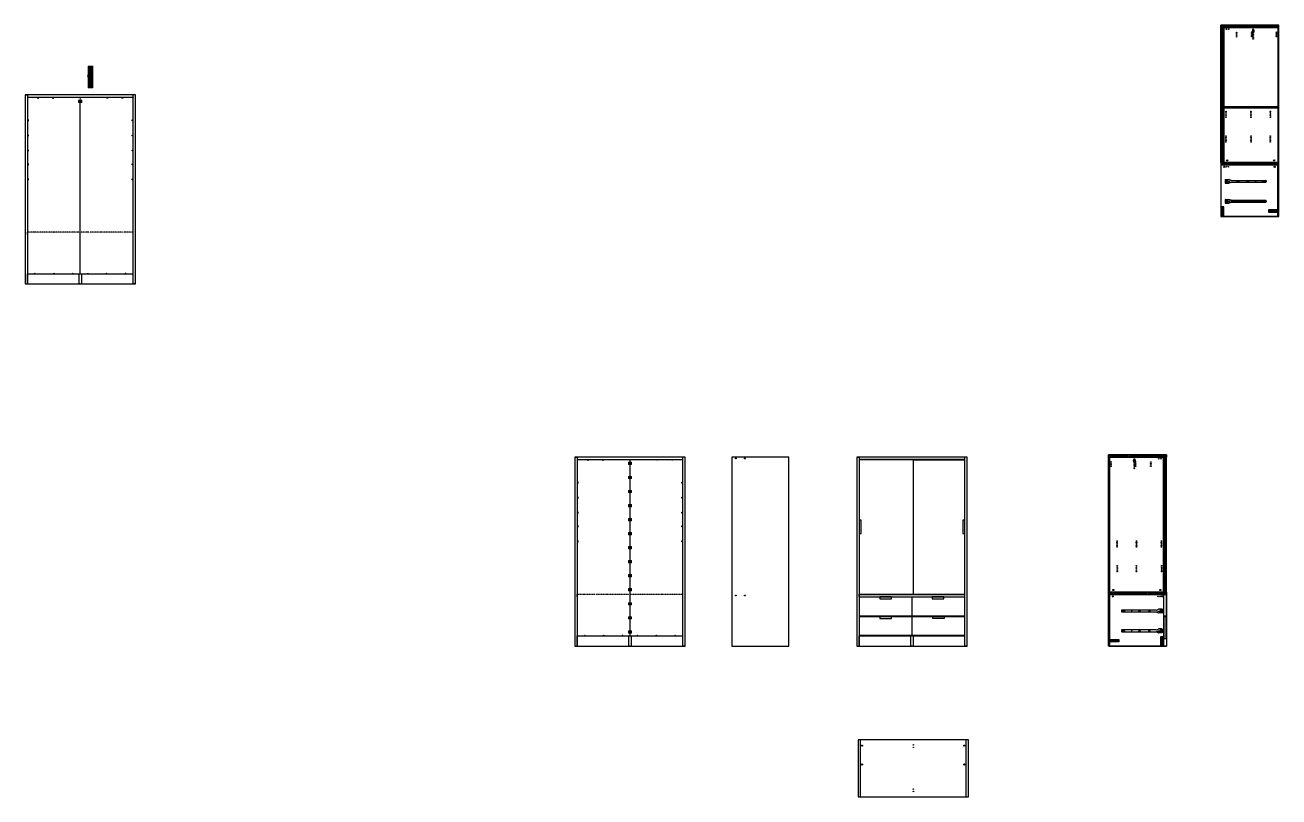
# Model space of a CAD drawing. Header units: millimetres. Extents: x -36975 to 25048, y -11091 to 9259.
# Drawn here: x 11641 to 25048, y -7566 to 682 of the extents above; entities that cross this region are included whole.
import ezdxf

# ---------------------------------------------------------------- set-up
doc = ezdxf.new("R2010")
doc.units = ezdxf.units.MM
doc.linetypes.add('ACAD_ISO03W100', pattern=[30, 12, -18])
doc.layers.get('DEFPOINTS').update_dxf_attribs({"color": 210, "lineweight": 18})
doc.layers.add('A-DETL-MCUT', color=255, linetype='Continuous', lineweight=25)
doc.layers.add('G-ANNO-LOGO', color=3, linetype='Continuous', lineweight=18)
doc.layers.add('IN-FURN-WKSF', color=4, linetype='Continuous')
doc.layers.add('Viti', color=6, linetype='Continuous')
pattern_1 = [(45, (-1188.636, -11121.991), (-4.490128, 4.490128), [])]
pattern_2 = [(135, (-1188.636, -11121.991), (-4.490128, -4.490128), [])]

# ---------------------------------------------------------------- blocks, each defined once
blk = doc.blocks.new('*U35')
for p, q in [((526, -79), (527, -79)), ((527, -83), (526, -83)), ((534, -79), (535, -79)), ((535, -83), (534, -83))]:
    blk.add_line(p, q)
blk.add_lwpolyline([(542, -64), (542, -99), (518, -99), (518, -64)], close=True)
for points in [[(526, -79), (526, -67), (522, -67), (522, -96), (526, -96), (526, -83)], [(535, -79), (535, -67), (539, -67), (539, -96), (535, -96), (535, -83)]]:
    blk.add_lwpolyline(points)
blk.add_circle((530, -81), 2.91)
for start, end in [(28.9233, 151.0767), (208.9233, 331.0767)]:
    blk.add_arc((530, -81), 4.14, start, end)
blk = doc.blocks.new('*U36')
at = {"layer": 'DEFPOINTS', "color": 0, "linetype": 'ByBlock', "lineweight": -2, "transparency": 16777216, "rotation": 90}
for p in [(20830, 11694), (20830, 11544), (20830, 11394), (20830, 11244), (20830, 11094), (20830, 10944), (20830, 10794), (20830, 10644), (20830, 10494), (20830, 10344), (20830, 10194), (20830, 10044), (20830, 9894)]:
    blk.add_blockref('*U35', p, dxfattribs=at)

msp = doc.modelspace()

# ---------------------------------------------------------------- hatches: boundary and pattern name
h = msp.add_hatch()
h.set_pattern_fill('ANSI31', color=256, scale=2)
h.set_pattern_definition(pattern_1)
h.paths.add_polyline_path([(25047.8, 682), (24427.8, 682), (24427.8, 657), (24433.9, 657), (24433.9, 668.3), (24440.6, 668.3), (24440.6, 657), (24444.6, 657), (24450.5, 657), (24450.5, 668.3), (24457.2, 668.3), (24457.2, 657), (25047.8, 657)])
h = msp.add_hatch()
h.set_pattern_fill('ANSI31', color=256, scale=2, angle=90)
h.set_pattern_definition(pattern_2)
h.paths.add_polyline_path([(24460.4, 657), (24445.7, 657), (24445.7, -785.2), (24460.4, -785.2)])
h.paths.add_polyline_path([(24457, -785.2), (24450.3, -785.2), (24450.3, -796.5), (24457, -796.5)])
h.paths.add_polyline_path([(24457.2, 668.3), (24450.5, 668.3), (24450.5, 657), (24457.2, 657)])
h = msp.add_hatch()
h.set_pattern_fill('ANSI31', color=256, angle=90)
h.set_pattern_definition([(135, (-1188.7213, -11138.45), (-2.24506403, -2.24506403), [])])
h.paths.add_polyline_path([(24765.3, 612, 1), (24780, 612, 1)])
h = msp.add_hatch()
h.set_pattern_fill('ANSI31', color=256, scale=2, angle=90)
h.set_pattern_definition(pattern_2)
h.paths.add_polyline_path([(25040.1, 657), (25038.1, 657), (25038.1, -1363), (25040.1, -1363)])
h = msp.add_hatch()
h.set_pattern_fill('ANSI31', color=256, scale=2)
h.set_pattern_definition(pattern_1)
h.paths.add_polyline_path([(25037.8, -785.2), (24460.4, -785.2), (24460.4, -785.2), (24457, -785.2), (24457, -796.5), (24450.3, -796.5), (24450.3, -785.2), (24445.7, -785.2), (24440.4, -785.2), (24440.4, -796.5), (24433.7, -796.5), (24433.7, -785.2), (24429.9, -785.2), (24427.8, -785.2), (24427.8, -810.2), (25037.8, -810.2)])
h.paths.add_polyline_path([(24458.8, -1261.7), (24427.8, -1261.7), (24427.8, -1363), (24458.8, -1363)])
h.paths.add_polyline_path([(25037.8, -1291.9), (24936.2, -1291.9), (24936.2, -1318.3), (25037.8, -1318.3)])
h = msp.add_hatch()
h.set_pattern_fill('ANSI31', color=2, scale=4)
h.paths.add_polyline_path([(23226, -3909.2), (23846, -3909.2), (23846, -3934.2), (23839.8, -3934.2), (23839.8, -3922.8), (23833.1, -3922.8), (23833.1, -3934.2), (23829.2, -3934.2), (23823.2, -3934.2), (23823.2, -3922.8), (23816.6, -3922.8), (23816.6, -3934.2), (23226, -3934.2)])
h = msp.add_hatch()
h.set_pattern_fill('ANSI31', color=2, scale=2, angle=90)
h.set_pattern_definition([(135, (-3010.479, -15713.156), (-4.490128, -4.490128), [])])
h.paths.add_polyline_path([(23233.7, -3934.2), (23235.7, -3934.2), (23235.7, -5954.2), (23233.7, -5954.2)])
h = msp.add_hatch()
h.set_pattern_fill('ANSI31', color=2, scale=2, angle=90)
h.paths.add_polyline_path([(23493.7, -3979.1, 1), (23508.5, -3979.1, 1)])
h = msp.add_hatch()
h.set_pattern_fill('ANSI31', color=2, scale=4, angle=90)
h.paths.add_polyline_path([(23813.4, -3934.2), (23828, -3934.2), (23828, -5376.3), (23813.4, -5376.3)])
h.paths.add_polyline_path([(23816.8, -5376.3), (23823.5, -5376.3), (23823.5, -5387.7), (23816.8, -5387.7)])
h.paths.add_polyline_path([(23816.6, -3922.8), (23823.2, -3922.8), (23823.2, -3934.2), (23816.6, -3934.2)])
h = msp.add_hatch()
h.set_pattern_fill('ANSI31', color=2, scale=4)
h.paths.add_polyline_path([(23816.8, -5376.3), (23813.4, -5376.3), (23236, -5376.3), (23236, -5401.3), (23846, -5401.3), (23846, -5376.3), (23840.1, -5376.3), (23840.1, -5387.7), (23833.4, -5387.7), (23833.4, -5376.3), (23828, -5376.3), (23828, -5376.3), (23823.5, -5376.3), (23823.5, -5387.7), (23816.8, -5387.7)])
h = msp.add_hatch()
h.set_pattern_fill('ANSI31', color=2, scale=4)
h.paths.add_polyline_path([(23337.6, -5883), (23236, -5883), (23236, -5909.4), (23337.6, -5909.4)])
h.paths.add_polyline_path([(23815.1, -5852.8), (23784.1, -5852.8), (23784.1, -5954.2), (23815.1, -5954.2)])
at = {"layer": 'A-DETL-MCUT'}
h = msp.add_hatch(dxfattribs=at)
h.set_pattern_fill('ANSI31', color=2, angle=90)
h.paths.add_polyline_path([(12321.7, 241.6), (12314.6, 241.6), (12314.6, 149.9), (12315.3, 149.9), (12314.6, 149.3), (12314.6, 139.7), (12321.7, 139.7)])
h.paths.add_polyline_path([(12321.7, 137.2), (12314.6, 137.2), (12314.6, 127.2), (12315.3, 126.5), (12314.6, 126.5), (12314.6, 9.8), (12321.7, 9.8)])
h = msp.add_hatch(dxfattribs=at)
h.set_pattern_fill('ANSI31', color=2)
h.paths.add_polyline_path([(12367.1, 241.6), (12321.7, 241.6), (12321.7, 139.7), (12333.6, 139.7), (12333.6, 137.2), (12321.7, 137.2), (12321.7, 10.4), (12367.1, 10.4)])

# ---------------------------------------------------------------- linework, layer by layer
for p, q in [((25047.8, 682), (24427.8, 682)), ((24427.8, 682), (24427.8, 657)), ((25047.8, -1363), (25047.8, 682)), ((24427.8, 657), (24433.9, 657)), ((24440.6, 657), (24450.5, 657)), ((24457.2, 657), (25047.8, 657)), ((24461.6, -785.2), (24461.6, 657)), ((24764.3, 627.5), (24764.3, 612)), ((24765.3, 619.9), (24764.3, 619.9)), ((24765.3, 612), (24765.3, 619.9)), ((24780, 612), (24780, 619.9)), ((24780, 619.9), (24781, 619.9)), ((24781, 627.5), (24781, 612)), ((25037.8, -193.1), (24461.6, -193.1)), ((24461.6, -203.1), (25037.8, -203.1)), ((25037.8, -203.1), (25037.8, -193.1)), ((24427.8, -785.2), (24433.7, -785.2)), ((24427.8, -785.2), (24427.8, -810.2)), ((24440.4, -785.2), (24450.3, -785.2)), ((24457, -785.2), (25037.8, -785.2)), ((25037.8, -810.2), (25037.8, -785.2)), ((24427.8, -810.2), (25037.8, -810.2)), ((25037.8, -1363), (24427.8, -1363)), ((25037.8, -1363), (25047.8, -1363)), ((23816.6, -3934.2), (23226, -3934.2)), ((23833.1, -3934.2), (23823.2, -3934.2)), ((23846, -3934.2), (23839.8, -3934.2)), ((23846, -3909.2), (23846, -3934.2))]:
    msp.add_line(p, q)
at = {"color": 1}
for p, q in [((12821.1, -64.8), (11641.1, -64.8)), ((11641.1, -64.8), (11641.1, -2084.8)), ((11641.1, -64.8), (11666.1, -64.8)), ((11666.1, -64.8), (11666.1, -2084.8)), ((11666.1, -64.8), (11666.1, -89.8)), ((11666.1, -89.8), (12796.1, -89.8)), ((11785.4, -89.8), (11935.7, -89.8)), ((12218.6, -89.8), (12243.6, -89.8)), ((12796.1, -2084.8), (12796.1, -64.8)), ((12796.1, -89.8), (12796.1, -91.8)), ((12821.1, -2084.8), (12821.1, -64.8)), ((12231.1, -1974.8), (12231.1, -144.5)), ((11676.1, -800.4), (11666.1, -800.4)), ((11676.1, -810.4), (11676.1, -800.4)), ((11666.1, -810.4), (11676.1, -810.4)), ((11676.1, -960.8), (11666.1, -960.8)), ((11666.1, -970.8), (11671.1, -970.8)), ((11671.1, -970.8), (11676.1, -970.8)), ((11676.1, -970.8), (11676.1, -960.8)), ((11666.1, -1531.9), (11666.1, -1529.9)), ((11666.1, -1556.9), (11666.1, -1531.9)), ((11666.1, -2034.8), (11666.1, -1974.8)), ((11666.1, -1974.8), (12796.1, -1974.8)), ((12218.6, -2084.8), (12218.6, -1974.8)), ((12231.1, -1974.8), (12796.1, -1974.8)), ((12243.6, -1974.8), (12243.6, -2084.8)), ((11641.1, -2084.8), (12821.1, -2084.8)), ((11666.1, -2084.8), (11666.1, -2034.8)), ((12231.1, -2084.8), (12218.6, -2084.8)), ((12231.1, -2084.8), (12218.6, -2084.8)), ((12821.1, -2084.8), (12796.1, -2084.8)), ((18699.5, -3934.2), (17519.5, -3934.2)), ((17519.5, -3934.2), (17519.5, -5954.2)), ((17519.5, -3934.2), (17544.5, -3934.2)), ((17544.5, -3934.2), (17544.5, -5954.2)), ((17544.5, -3934.2), (17544.5, -3959.2)), ((17544.5, -3959.2), (18674.5, -3959.2)), ((17663.8, -3959.2), (17814.2, -3959.2)), ((18097, -3959.2), (18122, -3959.2)), ((18109.5, -5844.2), (18109.5, -3959.2)), ((18674.5, -5954.2), (18674.5, -3934.2)), ((18674.5, -3959.2), (18674.5, -3961.2)), ((18699.5, -5954.2), (18699.5, -3934.2)), ((19808.8, -3934.2), (19198.8, -3934.2)), ((19198.8, -3934.2), (19198.8, -5954.2)), ((19808.8, -5954.2), (19808.8, -3934.2)), ((21714.6, -3934.2), (20534.6, -3934.2)), ((20534.6, -3934.2), (20534.6, -5954.2)), ((20534.6, -3934.2), (20559.6, -3934.2)), ((20559.6, -3934.2), (20559.6, -5954.2)), ((20559.6, -3934.2), (20559.6, -3959.2)), ((20559.6, -3959.2), (21689.6, -3959.2)), ((21689.6, -3961.2), (20559.6, -3961.2)), ((21112.1, -3959.2), (21137.1, -3959.2)), ((21137.1, -3961.2), (21137.1, -5399.3)), ((21137.1, -3961.2), (21137.1, -3962.2)), ((21137.1, -3962.2), (21689.6, -3962.2)), ((21689.6, -5954.2), (21689.6, -3934.2)), ((21689.6, -3959.2), (21689.6, -3961.2)), ((21714.6, -5954.2), (21714.6, -3934.2)), ((23226, -5954.2), (23226, -3909.2)), ((17554.5, -4669.9), (17544.5, -4669.9)), ((17544.5, -4679.9), (17554.5, -4679.9)), ((17554.5, -4679.9), (17554.5, -4669.9)), ((23236, -4794.2), (23236, -4784.2)), ((23829.2, -4795), (23843.8, -4795)), ((17554.5, -4830.2), (17544.5, -4830.2)), ((17544.5, -4840.2), (17549.5, -4840.2)), ((17549.5, -4840.2), (17554.5, -4840.2)), ((17554.5, -4840.2), (17554.5, -4830.2)), ((17544.5, -5401.3), (17544.5, -5399.3)), ((17544.5, -5426.3), (17544.5, -5401.3)), ((20559.6, -5401.3), (20559.6, -5399.3)), ((20559.6, -5399.3), (21689.6, -5399.3)), ((20559.6, -5426.3), (20559.6, -5401.3)), ((20559.6, -5401.3), (21689.6, -5401.3)), ((20559.6, -5426.3), (21112.1, -5426.3)), ((21112.1, -5426.3), (21689.6, -5426.3)), ((21112.1, -5428.3), (21112.1, -5426.3)), ((21137.1, -5399.3), (21137.1, -5398.3)), ((21137.1, -5398.3), (21689.6, -5398.3)), ((21137.1, -5428.3), (21137.1, -5426.3)), ((23816.8, -5376.3), (23236, -5376.3)), ((23236, -5401.3), (23236, -5376.3)), ((23846, -5401.3), (23236, -5401.3)), ((23815.1, -5401.3), (23815.1, -5954.2)), ((23833.4, -5376.3), (23823.5, -5376.3)), ((23846, -5376.3), (23840.1, -5376.3)), ((23846, -5376.3), (23846, -5401.3)), ((21112.1, -5637.3), (21112.1, -5633.3)), ((21137.1, -5637.3), (21137.1, -5633.3)), ((17544.5, -5904.2), (17544.5, -5844.2)), ((17544.5, -5844.2), (18674.5, -5844.2)), ((18097, -5954.2), (18097, -5844.2)), ((18109.5, -5844.2), (18674.5, -5844.2)), ((18122, -5844.2), (18122, -5954.2)), ((20559.6, -5904.2), (20559.6, -5844.2)), ((20559.6, -5844.2), (21689.6, -5844.2)), ((21112.1, -5844.2), (21112.1, -5842.2)), ((21112.1, -5954.2), (21112.1, -5844.2)), ((21112.1, -5844.2), (21137.1, -5844.2)), ((21137.1, -5844.2), (21137.1, -5842.2)), ((21137.1, -5844.2), (21137.1, -5954.2)), ((17519.5, -5954.2), (18699.5, -5954.2)), ((17544.5, -5954.2), (17544.5, -5904.2)), ((18109.5, -5954.2), (18097, -5954.2)), ((18109.5, -5954.2), (18097, -5954.2)), ((18699.5, -5954.2), (18674.5, -5954.2)), ((19198.8, -5954.2), (19808.8, -5954.2)), ((20534.6, -5954.2), (21714.6, -5954.2)), ((20559.6, -5954.2), (20559.6, -5904.2)), ((21124.6, -5954.2), (21112.1, -5954.2)), ((21124.6, -5954.2), (21112.1, -5954.2)), ((21714.6, -5954.2), (21689.6, -5954.2)), ((23236, -5954.2), (23226, -5954.2)), ((23236, -5954.2), (23846, -5954.2))]:
    msp.add_line(p, q, dxfattribs=at)
at = {"color": 6}
for p, q in [((11775.4, -89.8), (11775.4, -94.8)), ((11775.4, -94.8), (11775.4, -99.8)), ((11775.4, -99.8), (11785.4, -99.8)), ((11785.4, -99.8), (11785.4, -89.8)), ((11935.7, -89.8), (11935.7, -99.8)), ((11935.7, -99.8), (11945.7, -99.8)), ((11945.7, -99.8), (11945.7, -89.8)), ((12516.4, -99.8), (12516.4, -89.8)), ((12526.4, -99.8), (12516.4, -99.8)), ((12526.4, -89.8), (12526.4, -99.8)), ((12676.7, -99.8), (12676.7, -89.8)), ((12686.7, -99.8), (12676.7, -99.8)), ((12686.7, -89.8), (12686.7, -94.8)), ((12686.7, -94.8), (12686.7, -99.8)), ((11676.1, -332.2), (11666.1, -332.2)), ((11666.1, -342.2), (11676.1, -342.2)), ((11676.1, -342.2), (11676.1, -332.2)), ((12786.1, -342.2), (12786.1, -332.2)), ((12786.1, -332.2), (12796.1, -332.2)), ((12796.1, -342.2), (12786.1, -342.2)), ((11676.1, -492.6), (11666.1, -492.6)), ((11676.1, -492.6), (11666.1, -492.6)), ((11666.1, -502.6), (11676.1, -502.6)), ((11666.1, -502.6), (11671.1, -502.6)), ((11671.1, -502.6), (11676.1, -502.6)), ((11676.1, -502.6), (11676.1, -492.6)), ((11676.1, -502.6), (11676.1, -492.6)), ((12786.1, -502.6), (12786.1, -492.6)), ((12786.1, -492.6), (12796.1, -492.6)), ((12786.1, -502.6), (12786.1, -492.6)), ((12786.1, -492.6), (12796.1, -492.6)), ((12796.1, -502.6), (12786.1, -502.6)), ((12791.1, -502.6), (12786.1, -502.6)), ((12796.1, -502.6), (12791.1, -502.6)), ((11676.1, -652.9), (11666.1, -652.9)), ((11666.1, -662.9), (11671.1, -662.9)), ((11671.1, -662.9), (11676.1, -662.9)), ((11676.1, -662.9), (11676.1, -652.9)), ((12786.1, -662.9), (12786.1, -652.9)), ((12786.1, -652.9), (12796.1, -652.9)), ((12791.1, -662.9), (12786.1, -662.9)), ((12796.1, -662.9), (12791.1, -662.9)), ((12786.1, -810.4), (12786.1, -800.4)), ((12786.1, -800.4), (12796.1, -800.4)), ((12796.1, -810.4), (12786.1, -810.4)), ((12786.1, -970.8), (12786.1, -960.8)), ((12786.1, -960.8), (12796.1, -960.8)), ((12791.1, -970.8), (12786.1, -970.8)), ((12796.1, -970.8), (12791.1, -970.8)), ((17653.8, -3959.2), (17653.8, -3964.2)), ((17653.8, -3964.2), (17653.8, -3969.2)), ((17653.8, -3969.2), (17663.8, -3969.2)), ((17663.8, -3969.2), (17663.8, -3959.2)), ((17814.2, -3959.2), (17814.2, -3969.2)), ((17814.2, -3969.2), (17824.2, -3969.2)), ((17824.2, -3969.2), (17824.2, -3959.2)), ((18394.8, -3969.2), (18394.8, -3959.2)), ((18404.8, -3969.2), (18394.8, -3969.2)), ((18404.8, -3959.2), (18404.8, -3969.2)), ((18555.2, -3969.2), (18555.2, -3959.2)), ((18565.2, -3969.2), (18555.2, -3969.2)), ((18565.2, -3959.2), (18565.2, -3964.2)), ((18565.2, -3964.2), (18565.2, -3969.2)), ((23492.8, -3963.6), (23492.7, -3979.1)), ((23493.7, -3971.3), (23492.8, -3971.3)), ((23493.7, -3979.1), (23493.7, -3971.3)), ((23508.5, -3979.1), (23508.5, -3971.3)), ((23508.5, -3971.3), (23509.5, -3971.3)), ((23509.5, -3963.6), (23509.5, -3979.1)), ((17554.5, -4201.7), (17544.5, -4201.7)), ((17544.5, -4211.7), (17554.5, -4211.7)), ((17554.5, -4211.7), (17554.5, -4201.7)), ((18664.5, -4211.7), (18664.5, -4201.7)), ((18664.5, -4201.7), (18674.5, -4201.7)), ((18674.5, -4211.7), (18664.5, -4211.7)), ((17554.5, -4362), (17544.5, -4362)), ((17554.5, -4362), (17544.5, -4362)), ((17544.5, -4372), (17554.5, -4372)), ((17544.5, -4372), (17549.5, -4372)), ((17549.5, -4372), (17554.5, -4372)), ((17554.5, -4372), (17554.5, -4362)), ((17554.5, -4372), (17554.5, -4362)), ((18664.5, -4372), (18664.5, -4362)), ((18664.5, -4362), (18674.5, -4362)), ((18664.5, -4372), (18664.5, -4362)), ((18664.5, -4362), (18674.5, -4362)), ((18674.5, -4372), (18664.5, -4372)), ((18669.5, -4372), (18664.5, -4372)), ((18674.5, -4372), (18669.5, -4372)), ((17554.5, -4522.3), (17544.5, -4522.3)), ((17544.5, -4532.3), (17549.5, -4532.3)), ((17549.5, -4532.3), (17554.5, -4532.3)), ((17554.5, -4532.3), (17554.5, -4522.3)), ((18664.5, -4532.3), (18664.5, -4522.3)), ((18664.5, -4522.3), (18674.5, -4522.3)), ((18669.5, -4532.3), (18664.5, -4532.3)), ((18674.5, -4532.3), (18669.5, -4532.3)), ((18664.5, -4679.9), (18664.5, -4669.9)), ((18664.5, -4669.9), (18674.5, -4669.9)), ((18674.5, -4679.9), (18664.5, -4679.9)), ((18664.5, -4840.2), (18664.5, -4830.2)), ((18664.5, -4830.2), (18674.5, -4830.2)), ((18669.5, -4840.2), (18664.5, -4840.2)), ((18674.5, -4840.2), (18669.5, -4840.2))]:
    msp.add_line(p, q, dxfattribs=at)
at = {"color": 1, "linetype": 'ACAD_ISO03W100', "ltscale": 0.2}
for p, q in [((12796.1, -1531.9), (11666.1, -1531.9)), ((18674.5, -5401.3), (17544.5, -5401.3))]:
    msp.add_line(p, q, dxfattribs=at)
for points in [[(24433.7, -785.2), (24427.8, -785.2), (24427.8, 682), (25047.8, 682), (25047.8, 682)], [(24433.9, 657), (24429.9, 657), (24429.9, -785.2), (24433.7, -785.2)], [(24440.6, 657), (24440.6, 668.3), (24433.9, 668.3), (24433.9, 657)], [(24440.4, -785.2), (24444.6, -785.2), (24444.6, 657), (24440.6, 657)], [(24450.5, 657), (24445.7, 657), (24445.7, -785.2), (24450.3, -785.2)], [(24457.2, 657), (24457.2, 668.3), (24450.5, 668.3), (24450.5, 657)], [(25037.8, 657), (25037.8, -785.2), (24457, -785.2)], [(24457, -785.2), (24460.4, -785.2), (24460.4, 657), (24457.2, 657)], [(24440.4, -785.2), (24440.4, -796.5), (24433.7, -796.5), (24433.7, -785.2)], [(24450.3, -785.2), (24440.4, -785.2)], [(24457, -785.2), (24457, -796.5), (24450.3, -796.5), (24450.3, -785.2)], [(23816.6, -3934.2), (23816.6, -3922.8), (23823.2, -3922.8), (23823.2, -3934.2)], [(23833.1, -3934.2), (23833.1, -3922.8), (23839.8, -3922.8), (23839.8, -3934.2)]]:
    msp.add_lwpolyline(points)
for points in [[(25038.1, -1363), (25040.1, -1363), (25040.1, 657), (25038.1, 657)], [(24445.7, -135.8), (24428.8, -135.8), (24428.8, 7.6), (24445.7, 7.6)], [(25037.8, -810.2), (24427.8, -810.2), (24427.8, -1363), (25037.8, -1363)], [(24458.8, -1261.7), (24427.8, -1261.7), (24427.8, -1363), (24458.8, -1363)], [(25037.8, -1318.3), (25037.8, -1291.9), (24936.2, -1291.9), (24936.2, -1318.3)], [(23236, -5909.4), (23236, -5883), (23337.6, -5883), (23337.6, -5909.4)], [(23784.1, -5852.8), (23815.1, -5852.8), (23815.1, -5954.2), (23784.1, -5954.2)]]:
    msp.add_lwpolyline(points, close=True)
at = {"color": 1}
for points in [[(23840.1, -5376.3), (23846, -5376.3), (23846, -3909.2), (23226, -3909.2), (23226, -3909.2)], [(23816.8, -5376.3), (23813.4, -5376.3), (23813.4, -3934.2), (23816.6, -3934.2)], [(23823.2, -3934.2), (23828, -3934.2), (23828, -5376.3), (23823.5, -5376.3)], [(23833.4, -5376.3), (23829.2, -5376.3), (23829.2, -3934.2), (23833.1, -3934.2)], [(23839.8, -3934.2), (23843.8, -3934.2), (23843.8, -5376.3), (23840.1, -5376.3)], [(20580.2, -4680.3), (20580.2, -4608.6), (20559.6, -4608.6), (20559.6, -4680.3)], [(20559.6, -4680.3), (20559.6, -4752), (20580.2, -4752), (20580.2, -4680.3)], [(21689.6, -4680.3), (21689.6, -4608.6), (21669.1, -4608.6), (21669.1, -4680.3)], [(21669.1, -4680.3), (21669.1, -4752), (21689.6, -4752), (21689.6, -4680.3)], [(20842.1, -5428.3), (20780.4, -5428.3), (20780.4, -5448.9), (20842.1, -5448.9)], [(20842.1, -5448.9), (20903.8, -5448.9), (20903.8, -5428.3), (20842.1, -5428.3)], [(21402.8, -5428.3), (21341.1, -5428.3), (21341.1, -5448.9), (21402.8, -5448.9)], [(21402.8, -5448.9), (21464.5, -5448.9), (21464.5, -5428.3), (21402.8, -5428.3)], [(23816.8, -5376.3), (23816.8, -5387.7), (23823.5, -5387.7), (23823.5, -5376.3)], [(23823.5, -5376.3), (23833.4, -5376.3)], [(23833.4, -5376.3), (23833.4, -5387.7), (23840.1, -5387.7), (23840.1, -5376.3)], [(20842.1, -5637.3), (20780.4, -5637.3), (20780.4, -5657.8), (20842.1, -5657.8)], [(20842.1, -5657.8), (20903.8, -5657.8), (20903.8, -5637.3), (20842.1, -5637.3)], [(21407.4, -5657.8), (21345.7, -5657.8), (21345.7, -5637.3), (21407.4, -5637.3)], [(21407.1, -5637.3), (21468.8, -5637.3), (21468.8, -5657.8), (21407.1, -5657.8)]]:
    msp.add_lwpolyline(points, dxfattribs=at)
for points in [[(23235.7, -5954.2), (23233.7, -5954.2), (23233.7, -3934.2), (23235.7, -3934.2)], [(23828, -4727), (23844.9, -4727), (23844.9, -4583.6), (23828, -4583.6)], [(20561.6, -5428.3), (21122.6, -5428.3), (21122.6, -5633.3), (20561.6, -5633.3)], [(21126.6, -5428.3), (21687.6, -5428.3), (21687.6, -5633.3), (21126.6, -5633.3)], [(23236, -5401.3), (23846, -5401.3), (23846, -5954.2), (23236, -5954.2)], [(23817.1, -5403.3), (23843.8, -5403.3), (23843.8, -5636.1), (23817.1, -5636.1)], [(20561.6, -5637.3), (21122.6, -5637.3), (21122.6, -5842.2), (20561.6, -5842.2)], [(21126.6, -5637.3), (21687.6, -5637.3), (21687.6, -5842.2), (21126.6, -5842.2)], [(23817.1, -5873), (23843.8, -5873), (23843.8, -5640.1), (23817.1, -5640.1)]]:
    msp.add_lwpolyline(points, close=True, dxfattribs=at)
for centre, radius in [((24486, 638.8), 3.15), ((24511.3, 638.8), 3.15), ((24595.7, 604), 3.15), ((24595.7, 604), 3.15), ((24595.8, 588.5), 3.15), ((24595.8, 588.5), 3.15), ((24595.8, 573.1), 3.15), ((24595.8, 573.1), 3.15), ((24595.8, 557.6), 3.15), ((24595.8, 557.6), 3.15), ((24758.4, 605.1), 3.15), ((24758.4, 605.1), 3.15), ((24758.5, 589.7), 3.15), ((24758.5, 589.7), 3.15), ((24758.5, 574.2), 3.15), ((24758.5, 574.2), 3.15), ((24758.5, 558.7), 3.15), ((24758.5, 558.7), 3.15), ((24772.6, 612), 7.37), ((24772.6, 597.5), 3.15), ((24772.6, 597.5), 3.15), ((24772.7, 582), 3.15), ((24772.7, 582), 3.15), ((24772.7, 566.5), 3.15), ((24772.7, 566.5), 3.15), ((24772.7, 551), 3.15), ((24772.7, 551), 3.15), ((24772.8, 535.5), 3.15), ((25021.1, 589.9), 3.15), ((25021.1, 589.9), 3.15), ((25021, 574.4), 3.15), ((25021, 574.4), 3.15), ((25021, 559), 3.15), ((25021, 559), 3.15), ((25021.1, 605.4), 3.15), ((25021.1, 605.4), 3.15), ((24482.2, -240.6), 3.15), ((24482.2, -240.6), 3.15), ((24482.2, -256.1), 3.15), ((24482.2, -256.1), 3.15), ((24748.7, -256.1), 3.15), ((24748.7, -256.1), 3.15), ((24748.7, -240.6), 3.15), ((24748.7, -240.6), 3.15), ((24956.4, -240.6), 3.15), ((24956.4, -240.6), 3.15), ((24956.4, -256.1), 3.15), ((24956.4, -256.1), 3.15), ((24482.2, -271.6), 3.15), ((24482.2, -271.6), 3.15), ((24482.3, -287.1), 3.15), ((24482.3, -287.1), 3.15), ((24482.3, -302.6), 3.15), ((24748.6, -302.6), 3.15), ((24748.7, -271.6), 3.15), ((24748.7, -271.6), 3.15), ((24748.6, -287.1), 3.15), ((24748.6, -287.1), 3.15), ((24956.4, -271.6), 3.15), ((24956.4, -271.6), 3.15), ((24956.5, -287.1), 3.15), ((24956.5, -287.1), 3.15), ((24956.5, -302.6), 3.15), ((24480.6, -504.9), 3.15), ((24480.6, -504.9), 3.15), ((24480.6, -520.4), 3.15), ((24480.6, -520.4), 3.15), ((24480.7, -535.9), 3.15), ((24480.7, -535.9), 3.15), ((24750.3, -520.4), 3.15), ((24750.3, -520.4), 3.15), ((24750.3, -535.9), 3.15), ((24750.3, -535.9), 3.15), ((24750.3, -504.9), 3.15), ((24750.3, -504.9), 3.15), ((24954.8, -504.9), 3.15), ((24954.8, -504.9), 3.15), ((24954.8, -520.4), 3.15), ((24954.8, -520.4), 3.15), ((24954.8, -535.9), 3.15), ((24954.8, -535.9), 3.15), ((24480.7, -551.3), 3.15), ((24480.7, -551.3), 3.15), ((24480.7, -566.8), 3.15), ((24750.2, -566.8), 3.15), ((24750.2, -551.3), 3.15), ((24750.2, -551.3), 3.15), ((24954.9, -551.3), 3.15), ((24954.9, -551.3), 3.15), ((24954.9, -566.8), 3.15), ((24494.6, -763.4), 6), ((24996, -763.4), 6), ((24462.9, -832.3), 6), ((24483.4, -832.2), 3.15), ((24507.5, -832), 3.15), ((25002.7, -832.3), 6)]:
    msp.add_circle(centre, radius)
at = {"color": 6}
for centre, radius in [((11748.4, -1530.1), 1.51), ((11951.4, -1530.4), 1.51), ((12151.6, -1530.1), 1.51), ((12310.5, -1530.1), 1.51), ((12510.8, -1530.4), 1.51), ((12713.8, -1530.1), 1.51), ((11746.9, -1969.7), 1.51), ((11950, -1970), 1.51), ((12150.2, -1969.7), 1.51), ((12311.9, -1969.7), 1.51), ((12512.2, -1970), 1.51), ((12715.2, -1969.7), 1.51), ((19240.6, -3948.6), 5), ((19338.4, -3948.6), 5), ((23252.6, -3985.7), 3.15), ((23252.6, -3985.7), 3.15), ((23252.7, -4001.2), 3.15), ((23252.7, -4001.2), 3.15), ((23252.7, -4016.7), 3.15), ((23252.7, -4016.7), 3.15), ((23501.1, -4009.1), 3.15), ((23501.1, -4009.1), 3.15), ((23501.1, -4024.6), 3.15), ((23501.1, -4024.6), 3.15), ((23501.1, -3993.7), 3.15), ((23501.1, -3993.7), 3.15), ((23515.3, -4001.5), 3.15), ((23515.3, -4001.5), 3.15), ((23515.2, -4017), 3.15), ((23515.2, -4017), 3.15), ((23515.3, -3986), 3.15), ((23515.3, -3986), 3.15), ((23678, -4002.6), 3.15), ((23678, -4002.6), 3.15), ((23678, -4018.1), 3.15), ((23678, -4018.1), 3.15), ((23678, -3987.1), 3.15), ((23678, -3987.1), 3.15), ((23762.5, -3952.3), 3.15), ((23787.8, -3952.3), 3.15), ((23252.7, -4032.2), 3.15), ((23252.7, -4032.2), 3.15), ((23501, -4055.6), 3.15), ((23501, -4040.1), 3.15), ((23501, -4040.1), 3.15), ((23515.2, -4032.5), 3.15), ((23515.2, -4032.5), 3.15), ((23677.9, -4033.6), 3.15), ((23677.9, -4033.6), 3.15), ((23317.3, -4878.3), 3.15), ((23317.3, -4878.3), 3.15), ((23317.3, -4893.8), 3.15), ((23317.4, -4831.8), 3.15), ((23317.4, -4831.8), 3.15), ((23317.4, -4847.3), 3.15), ((23317.4, -4847.3), 3.15), ((23317.3, -4862.8), 3.15), ((23317.3, -4862.8), 3.15), ((23525, -4831.8), 3.15), ((23525, -4831.8), 3.15), ((23525.1, -4847.3), 3.15), ((23525.1, -4847.3), 3.15), ((23525.1, -4862.8), 3.15), ((23525.1, -4862.8), 3.15), ((23525.1, -4878.3), 3.15), ((23525.1, -4878.3), 3.15), ((23525.2, -4893.8), 3.15), ((23791.5, -4878.3), 3.15), ((23791.5, -4878.3), 3.15), ((23791.4, -4893.8), 3.15), ((23791.6, -4831.8), 3.15), ((23791.6, -4831.8), 3.15), ((23791.5, -4847.3), 3.15), ((23791.5, -4847.3), 3.15), ((23791.5, -4862.8), 3.15), ((23791.5, -4862.8), 3.15), ((23319, -5096), 3.15), ((23319, -5096), 3.15), ((23523.4, -5096), 3.15), ((23523.4, -5096), 3.15), ((23793.2, -5096), 3.15), ((23793.2, -5096), 3.15), ((23318.9, -5142.5), 3.15), ((23318.9, -5142.5), 3.15), ((23318.9, -5158), 3.15), ((23319, -5111.5), 3.15), ((23319, -5111.5), 3.15), ((23318.9, -5127), 3.15), ((23318.9, -5127), 3.15), ((23523.5, -5111.5), 3.15), ((23523.5, -5111.5), 3.15), ((23523.5, -5127), 3.15), ((23523.5, -5127), 3.15), ((23523.5, -5142.5), 3.15), ((23523.5, -5142.5), 3.15), ((23523.6, -5158), 3.15), ((23793.1, -5127), 3.15), ((23793.1, -5127), 3.15), ((23793.1, -5142.5), 3.15), ((23793.1, -5142.5), 3.15), ((23793, -5158), 3.15), ((23793.1, -5111.5), 3.15), ((23793.1, -5111.5), 3.15), ((23277.7, -5354.6), 6), ((23779.2, -5354.6), 6), ((19240.6, -5413.6), 5), ((19338.4, -5413.6), 5), ((23271, -5423.5), 6), ((23754.2, -5423.1), 3.15), ((23778.3, -5423.4), 3.15), ((23798.9, -5423.5), 6), ((17625.4, -5838.1), 1.51), ((17828.4, -5838.4), 1.51), ((18028.6, -5838.1), 1.51), ((18190.4, -5838.1), 1.51), ((18390.6, -5838.4), 1.51), ((18593.6, -5838.1), 1.51), ((20590.9, -7018), 6), ((21138.6, -7035.8), 3.15), ((21138.9, -7010.3), 3.15), ((21683.3, -7018), 6), ((20589.6, -7219.6), 6), ((21684.5, -7219.6), 6), ((21138.6, -7482.2), 3.15), ((21138.9, -7507.7), 3.15)]:
    msp.add_circle(centre, radius, dxfattribs=at)
at = {"color": 4}
msp.add_circle((23501.1, -3979.1), 7.37, dxfattribs=at)
for centre, radius, start, end in [((24772.6, 627.5), 8.34, 360, 180), ((24772.6, 612), 8.37, 180, 0.4982), ((24772.6, 612), 7.37, 180, 0.4982)]:
    msp.add_arc(centre, radius, start, end)
at = {"color": 6}
for centre, radius, start, end in [((23501.1, -3979.1), 8.37, 179.5018, 0), ((23501.1, -3963.6), 8.34, 0, 180), ((23501.1, -3979.1), 7.37, 179.5018, 0)]:
    msp.add_arc(centre, radius, start, end, dxfattribs=at)
at = {"layer": 'G-ANNO-LOGO', "color": 1}
for p, q in [((12311.4, 149.9), (12311.4, 140.5)), ((12311.4, 149.9), (12315.3, 149.9)), ((12311.4, 140.5), (12311.4, 149.9)), ((12313.1, 139.7), (12311.4, 141.3)), ((12313.1, 137.2), (12311.4, 135.7)), ((12311.4, 126.5), (12311.4, 136.3)), ((12311.4, 136.3), (12311.4, 126.5)), ((12314.6, 139.7), (12313.1, 139.7)), ((12314.6, 137.2), (12313.1, 137.2)), ((12315.3, 149.9), (12314.6, 149.3)), ((12311.4, 126.5), (12315.3, 126.5)), ((12315.3, 126.5), (12314.6, 127.2)), ((12231.1, -121.1), (12231.1, -89.8))]:
    msp.add_line(p, q, dxfattribs=at)
at = {"layer": 'G-ANNO-LOGO', "color": 6}
for p, q in [((12229, -127.6), (12229, -128.9)), ((12233, -127.6), (12233, -128.9)), ((12229, -137.5), (12229, -136.2)), ((12233, -137.5), (12233, -136.2))]:
    msp.add_line(p, q, dxfattribs=at)
at = {"layer": 'G-ANNO-LOGO', "color": 4}
for points in [[(12314.6, 139.7), (12314.6, 241.6), (12321.7, 241.6), (12321.7, 139.7)], [(12314.6, 139.7), (12333.6, 139.7), (12333.6, 137.2), (12314.6, 137.2)], [(12321.7, 137.2), (12321.7, 9.8), (12314.6, 9.8), (12314.6, 137.2)], [(12321.7, 139.7), (12321.7, 241.6), (12367.1, 241.6), (12367.1, 10.4), (12321.7, 10.4), (12321.7, 137.2)]]:
    msp.add_lwpolyline(points, dxfattribs=at)
at = {"layer": 'G-ANNO-LOGO', "color": 6}
msp.add_lwpolyline([(12213.5, -121.1), (12248.6, -121.1), (12248.6, -144.5), (12213.5, -144.5)], close=True, dxfattribs=at)
for points in [[(12229, -127.6), (12216.5, -127.6), (12216.5, -124.2), (12245.5, -124.2), (12245.5, -127.6), (12233, -127.6)], [(12233, -137.5), (12245.5, -137.5), (12245.5, -140.9), (12216.5, -140.9), (12216.5, -137.5), (12229, -137.5)]]:
    msp.add_lwpolyline(points, dxfattribs=at)
msp.add_circle((12231, -132.4), 2.91, dxfattribs=at)
for start, end in [(118.9233, 241.0767), (298.9233, 61.0767)]:
    msp.add_arc((12231, -132.6), 4.14, start, end, dxfattribs=at)
at = {"layer": 'IN-FURN-WKSF', "color": 4}
for p, q in [((23846, -3909.2), (23226, -3909.2)), ((23226, -3909.2), (23226, -3934.2)), ((23226, -3934.2), (23816.6, -3934.2)), ((23813.4, -3934.2), (23813.4, -5376.3)), ((23816.6, -3934.2), (23816.6, -3922.8)), ((23816.6, -3922.8), (23823.2, -3922.8)), ((23823.2, -3922.8), (23823.2, -3934.2)), ((23823.2, -3934.2), (23833.1, -3934.2)), ((23828, -5376.3), (23828.2, -3934.2)), ((23833.1, -3934.2), (23833.1, -3922.8)), ((23833.1, -3922.8), (23839.8, -3922.8)), ((23839.8, -3922.8), (23839.8, -3934.2)), ((23839.8, -3934.2), (23846, -3934.2)), ((23846, -3934.2), (23846, -3909.2)), ((23236, -5401.3), (23236, -5376.3)), ((23236, -5376.3), (23816.8, -5376.3)), ((23846, -5401.3), (23236, -5401.3)), ((23813.4, -5376.3), (23816.8, -5376.3)), ((23816.8, -5376.3), (23816.8, -5387.7)), ((23816.8, -5387.7), (23823.5, -5387.7)), ((23823.5, -5387.7), (23823.5, -5376.3)), ((23823.5, -5376.3), (23828, -5376.3)), ((23828, -5376.3), (23833.4, -5376.3)), ((23833.4, -5376.3), (23833.4, -5387.7)), ((23833.4, -5387.7), (23840.1, -5387.7)), ((23840.1, -5387.7), (23840.1, -5376.3)), ((23840.1, -5376.3), (23846, -5376.3)), ((23846, -5376.3), (23846, -5401.3))]:
    msp.add_line(p, q, dxfattribs=at)
for points in [[(23233.7, -5954.2), (23235.7, -5954.2), (23235.7, -3934.2), (23233.7, -3934.2)], [(23236, -5883), (23337.6, -5883), (23337.6, -5909.4), (23236, -5909.4)], [(23784.1, -5852.8), (23815.1, -5852.8), (23815.1, -5954.2), (23784.1, -5954.2)]]:
    msp.add_lwpolyline(points, close=True, dxfattribs=at)
at = {"layer": 'Viti', "color": 6}
for p, q in [((12311.1, 136.1), (12311.1, 140.7)), ((12311.1, 140.7), (12313.2, 138.9)), ((12313.2, 137.9), (12311.1, 136.1)), ((12313.2, 137.9), (12313.2, 138.9)), ((12314.5, 139.1), (12314.8, 137.7)), ((12316.1, 139.1), (12316.4, 137.7)), ((12317.7, 139.1), (12318, 137.7)), ((12319.2, 139.1), (12319.5, 137.7)), ((12320.8, 139.1), (12321.1, 137.7)), ((12322.4, 139.1), (12322.7, 137.7)), ((12324, 139.1), (12324.3, 137.7)), ((12325.6, 139.1), (12325.9, 137.7)), ((12327.1, 139.1), (12327.5, 137.7)), ((12328.7, 139.1), (12329, 137.7)), ((12330.3, 139.1), (12330.6, 137.7)), ((12331.6, 138.9), (12332, 138.8)), ((12331.6, 137.9), (12332.1, 138.1)), ((12331.9, 139), (12332.1, 138)), ((12332, 138.8), (12333.1, 138.4)), ((12332.1, 138.1), (12333.1, 138.4)), ((12229.3, -132.2), (12230.8, -132.2)), ((12229.3, -132.7), (12230.8, -132.7)), ((12230.8, -130.7), (12230.8, -132.2)), ((12230.8, -132.7), (12230.8, -134.2)), ((12231.3, -130.7), (12231.3, -132.2)), ((12231.3, -132.2), (12232.8, -132.2)), ((12231.3, -132.7), (12232.8, -132.7)), ((12231.3, -132.7), (12231.3, -134.2)), ((24472.6, -973.6), (24472.6, -1003.6)), ((24477.6, -968.6), (24511.6, -968.6)), ((24477.6, -1008.6), (24511.6, -1008.6)), ((24512.6, -968.6), (24512.6, -968.6)), ((24512.6, -968.7), (24537.5, -980)), ((24512.6, -1008.5), (24537.5, -997.1)), ((24536.7, -978.2), (24513.5, -968.9)), ((24536.7, -998.9), (24513.5, -1008.2)), ((24537.5, -980), (24909, -980)), ((24537.5, -997.1), (24909, -997.1)), ((24538.5, -978.6), (24905.4, -978.6)), ((24905.4, -998.6), (24538.5, -998.6)), ((24910.4, -983.6), (24910.4, -993.6)), ((24472.6, -1185.1), (24472.6, -1215.1)), ((24477.6, -1180.1), (24511.6, -1180.1)), ((24512.6, -1180.1), (24512.6, -1180.1)), ((24512.6, -1180.2), (24537.5, -1191.6)), ((24536.7, -1189.8), (24513.5, -1180.5)), ((24537.5, -1191.6), (24909, -1191.6)), ((24538.5, -1190.1), (24905.4, -1190.1)), ((24910.4, -1195.1), (24910.4, -1205.1)), ((24477.6, -1220.1), (24511.6, -1220.1)), ((24512.6, -1220.1), (24537.5, -1208.7)), ((24536.7, -1210.5), (24513.5, -1219.8)), ((24537.5, -1208.7), (24909, -1208.7)), ((24905.4, -1210.1), (24538.5, -1210.1)), ((23363.3, -5574.7), (23363.3, -5584.7)), ((23735.2, -5569.7), (23368.3, -5569.7)), ((23368.3, -5589.7), (23735.2, -5589.7)), ((23737.1, -5569.4), (23760.3, -5560.1)), ((23737.1, -5590.1), (23760.3, -5599.4)), ((23761.2, -5559.7), (23761.2, -5559.7)), ((23796.2, -5559.7), (23762.1, -5559.7)), ((23796.2, -5599.7), (23762.1, -5599.7)), ((23801.2, -5564.7), (23801.2, -5594.7)), ((23363.3, -5786.3), (23363.3, -5796.3)), ((23735.2, -5781.3), (23368.3, -5781.3)), ((23368.3, -5801.3), (23735.2, -5801.3)), ((23737.1, -5781), (23760.3, -5771.7)), ((23737.1, -5801.7), (23760.3, -5811)), ((23761.2, -5771.3), (23761.2, -5771.3)), ((23796.2, -5771.3), (23762.1, -5771.3)), ((23796.2, -5811.3), (23762.1, -5811.3)), ((23801.2, -5776.3), (23801.2, -5806.3))]:
    msp.add_line(p, q, dxfattribs=at)
at = {"layer": 'Viti', "color": 1}
for p, q in [((20572.1, -7566), (20572.1, -6956.8)), ((21702.1, -7566), (21702.1, -6956.8))]:
    msp.add_line(p, q, dxfattribs=at)
at = {"layer": 'Viti', "color": 6}
for points in [[(12331.6, 138.9), (12313.2, 138.9)], [(12331.6, 137.9), (12313.2, 137.9)], [(12317.9, 137.9), (12313.2, 137.9)], [(12317.9, 137.9), (12316.5, 137.9)], [(12319.3, 138.9), (12317.9, 138.9)], [(12319.5, 137.9), (12318.1, 137.9)], [(12320.9, 138.9), (12319.5, 138.9)], [(12321.1, 137.9), (12319.7, 137.9)], [(12322.4, 138.9), (12321.1, 138.9)], [(12322.7, 137.9), (12321.3, 137.9)], [(12324, 138.9), (12322.6, 138.9)], [(12324.2, 137.9), (12322.9, 137.9)], [(12325.6, 138.9), (12324.2, 138.9)], [(12325.8, 137.9), (12324.4, 137.9)], [(12327.2, 138.9), (12325.8, 138.9)], [(12327.4, 137.9), (12326, 137.9)], [(12328.8, 138.9), (12327.4, 138.9)], [(12329, 137.9), (12327.6, 137.9)], [(12330.4, 138.9), (12329, 138.9)], [(12330.6, 137.9), (12329.2, 137.9)], [(12330.6, 137.9), (12329.2, 137.9)], [(12331.6, 138.9), (12330.6, 138.9)], [(12230.8, -132.2), (12229.3, -132.2), (12229.3, -132.7)], [(12231.3, -132.2), (12231.3, -130.7), (12230.8, -130.7)], [(12231.3, -132.7), (12231.3, -134.2), (12230.8, -134.2)], [(12231.3, -132.2), (12232.8, -132.2), (12232.8, -132.7)]]:
    msp.add_lwpolyline(points, dxfattribs=at)
at = {"layer": 'Viti', "color": 1}
msp.add_lwpolyline([(20547.1, -7566), (21727.1, -7566), (21727.1, -6956.8), (20547.1, -6956.8)], close=True, dxfattribs=at)
at = {"layer": 'Viti', "color": 6}
for centre, radius in [((12231, -132.4), 2.5), ((24489.9, -991.7), 10), ((24489.9, -991.7), 6.51), ((24489.7, -975.6), 4), ((24489.7, -975.6), 3.35), ((24507.1, -991.7), 4), ((24507.1, -991.7), 3.35), ((24516.7, -991.7), 4), ((24516.7, -991.7), 3.35), ((24615, -991.3), 4), ((24615, -991.3), 3.35), ((24711.7, -991.3), 4), ((24711.7, -991.3), 3.35), ((24721.2, -991.3), 4), ((24721.2, -991.3), 3.35), ((24895.1, -991.7), 4), ((24895.1, -991.7), 3.35), ((24489.9, -1203.2), 10), ((24489.9, -1203.2), 6.51), ((24489.7, -1187.2), 4), ((24489.7, -1187.2), 3.35), ((24507.1, -1203.2), 4), ((24507.1, -1203.2), 3.35), ((24516.7, -1203.2), 4), ((24516.7, -1203.2), 3.35), ((24615.1, -1203.2), 4), ((24615.1, -1203.2), 3.35), ((24711.7, -1203.2), 4), ((24711.7, -1203.2), 3.35), ((24721.2, -1203.2), 4), ((24721.2, -1203.2), 3.35), ((24895.1, -1203.2), 4), ((24895.1, -1203.2), 3.35), ((23378.7, -5582.8), 3.35), ((23552.5, -5582.5), 3.35), ((23562.1, -5582.5), 3.35), ((23658.7, -5582.5), 3.35), ((23757.1, -5582.8), 3.35), ((23766.6, -5582.8), 3.35), ((23783.8, -5582.8), 10), ((23783.8, -5582.8), 6.51), ((23784, -5566.8), 4), ((23784, -5566.8), 3.35), ((23378.7, -5794.4), 3.35), ((23552.5, -5794.3), 3.35), ((23562.1, -5794.3), 3.35), ((23658.7, -5794.3), 4), ((23658.7, -5794.3), 3.35), ((23757.1, -5794.4), 3.35), ((23766.6, -5794.4), 3.35), ((23783.8, -5794.4), 10), ((23783.8, -5794.4), 6.51), ((23784, -5778.3), 4), ((23784, -5778.3), 3.35)]:
    msp.add_circle(centre, radius, dxfattribs=at)
for centre, start, end in [((24477.6, -973.6), 90, 180), ((24477.6, -1003.6), 180, 270), ((24511.6, -973.6), 68.19859, 90), ((24511.6, -973.6), 68.19859, 90), ((24511.6, -1003.6), 270, 291.80141), ((24511.6, -1003.6), 270, 291.80141), ((24538.5, -973.6), 248.19859, 270), ((24538.5, -1003.6), 90, 111.80141), ((24905.4, -983.6), 0, 90), ((24905.4, -993.6), 270, 0), ((24477.6, -1185.1), 90, 180), ((24511.6, -1185.1), 68.19859, 90), ((24511.6, -1185.1), 68.19859, 90), ((24538.5, -1185.1), 248.19859, 270), ((24905.4, -1195.1), 0, 90), ((24905.4, -1205.1), 270, 0), ((24477.6, -1215.1), 180, 270), ((24511.6, -1215.1), 270, 291.80141), ((24511.6, -1215.1), 270, 291.80141), ((24538.5, -1215.1), 90, 111.80141), ((23368.3, -5574.7), 90, 180), ((23368.3, -5584.7), 180, 270), ((23735.2, -5564.7), 270, 291.80141), ((23735.2, -5594.7), 68.19859, 90), ((23762.1, -5564.7), 90, 111.80141), ((23762.1, -5564.7), 90, 111.80141), ((23762.1, -5594.7), 248.19859, 270), ((23762.1, -5594.7), 248.19859, 270), ((23796.2, -5564.7), 0, 90), ((23796.2, -5594.7), 270, 0), ((23368.3, -5786.3), 90, 180), ((23368.3, -5796.3), 180, 270), ((23735.2, -5776.3), 270, 291.80141), ((23735.2, -5806.3), 68.19859, 90), ((23762.1, -5776.3), 90, 111.80141), ((23762.1, -5776.3), 90, 111.80141), ((23762.1, -5806.3), 248.19859, 270), ((23762.1, -5806.3), 248.19859, 270), ((23796.2, -5776.3), 0, 90), ((23796.2, -5806.3), 270, 0)]:
    msp.add_arc(centre, 5, start, end, dxfattribs=at)
for centre in [(24479.5, -975.6), (24604.8, -991.3), (24799.8, -991.3), (24875.9, -991.7), (24885.3, -991.7), (24479.5, -1187.2), (24604.8, -1203.2), (24799.8, -1203.2), (24875.9, -1203.2), (24885.3, -1203.2)]:
    msp.add_ellipse(centre, major_axis=(0, -4.59), ratio=0.7728321, dxfattribs=at)
at = {"layer": 'Viti', "color": 6, "extrusion": (0, 0, -1)}
for centre in [(23388.5, -5582.8), (23397.9, -5582.8), (23473.9, -5582.5), (23668.9, -5582.5), (23794.3, -5566.8), (23388.5, -5794.4), (23397.9, -5794.4), (23473.9, -5794.3), (23668.9, -5794.3), (23794.3, -5778.3)]:
    msp.add_ellipse(centre, major_axis=(0, -4.59), ratio=0.7728321, dxfattribs=at)

# ---------------------------------------------------------------- block references
at = {"layer": 'DEFPOINTS', "color": 6}
msp.add_blockref('*U36', (-2802.1, -16226.4), dxfattribs=at)

doc.saveas('drawing.dxf')
